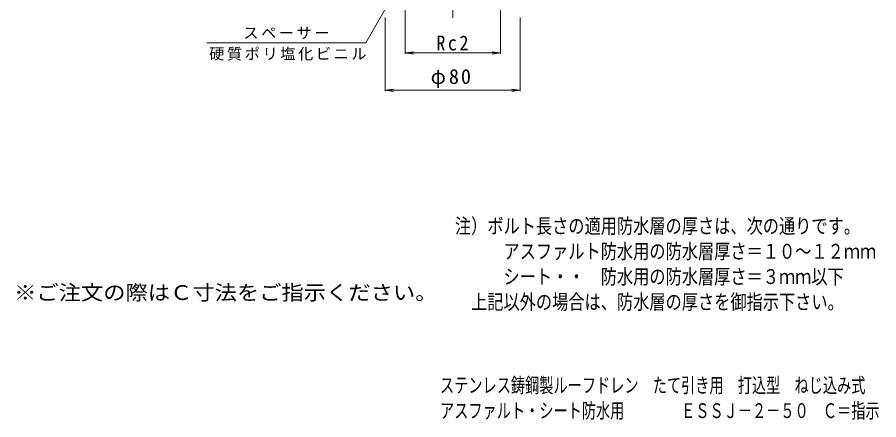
# Model space of a CAD drawing. Units: millimetres, scale not verified. Extents: x -286 to 225, y -346 to 327.
# Drawn here: x -286 to 225, y -346 to -108 of the extents above; entities that cross this region are included whole.
import ezdxf
from ezdxf.enums import TextEntityAlignment as Align

# ---------------------------------------------------------------- set-up
doc = ezdxf.new("R2010")
doc.units = ezdxf.units.MM
doc.header["$LTSCALE"] = 3
doc.linetypes.add('CHAIN1', pattern=[8, 5, -1, 1, -1])
for name, color, linetype, lineweight in [('0-0_通り芯', 3, 'Continuous', 9), ('0-4_その他', 7, 'Continuous', 9), ('0-5_寸法', 7, 'Continuous', 9)]:
    doc.layers.add(name, color=color, linetype=linetype, lineweight=lineweight)
doc.layers.add('F-4_F-4ﾚｲﾔ', color=2, linetype='Continuous')
doc.layers.add('F-5_F-5ﾚｲﾔ', color=6, linetype='Continuous')
doc.styles.add('ＭＳ ゴシック', font='')
doc.styles.get('ＭＳ ゴシック').set_extended_font_data('MS Gothic')

msp = doc.modelspace()

# ---------------------------------------------------------------- linework, layer by layer
at = {"layer": '0-0_通り芯', "linetype": 'CHAIN1'}
msp.add_line((-27.568, 50.033), (-27.568, -107.808), dxfattribs=at)
at = {"layer": '0-4_その他'}
for p, q in [((-55.85, -86.216), (-55.85, -129.281)), ((0.714, -86.216), (0.714, -129.281)), ((-67.568, -107.694), (-67.568, -151.416)), ((12.432, -107.694), (12.432, -151.416)), ((-55.85, -128.681), (-50.892, -128.029)), ((-55.85, -128.681), (0.714, -128.681)), ((-55.85, -128.681), (-50.892, -129.334)), ((0.714, -128.681), (-4.243, -128.029)), ((0.714, -128.681), (-4.243, -129.334)), ((-67.568, -150.816), (-62.611, -150.163)), ((-67.568, -150.816), (12.432, -150.816)), ((-67.568, -150.816), (-62.611, -151.468)), ((12.432, -150.816), (7.475, -150.163)), ((12.432, -150.816), (7.475, -151.468))]:
    msp.add_line(p, q, dxfattribs=at)
at = {"layer": '0-5_寸法'}
for p, q in [((-67.568, -102.694), (-79.115, -122.694)), ((-79.115, -122.694), (-173.222, -122.694))]:
    msp.add_line(p, q, dxfattribs=at)

# ---------------------------------------------------------------- texts
at = {"layer": '0-4_その他', "color": 2, "char_height": 8.798, "attachment_point": 7, "style": 'ＭＳ ゴシック'}
for s, insert in [('\\T1.27;\\W0.9;Rc2', (-37.318, -127.312)), ('\\T1.19;φ80', (-40.693, -149.447))]:
    msp.add_mtext(s, dxfattribs=dict(at, insert=insert))
at = {"layer": '0-5_寸法', "char_height": 6.598, "attachment_point": 7, "style": 'ＭＳ ゴシック'}
for s, insert in [('\\T1.17;スペーサー', (-151.668, -120.513)), ('\\T1.17;硬質ポリ塩化ビニル', (-171.886, -133.222))]:
    msp.add_mtext(s, dxfattribs=dict(at, insert=insert))
at = {"layer": 'F-4_F-4ﾚｲﾔ', "style": 'ＭＳ ゴシック', "width": 0.7}
for s, p in [('ステンレス鋳鋼製ルーフドレン\u3000たて引き用\u3000打込型\u3000ねじ込み式', (-35.119, -332.737)), ('アスファルト・シート防水用\u3000\u3000\u3000\u3000ＥＳＳＪ－２－５０\u3000Ｃ＝指示', (-35.119, -347.779))]:
    msp.add_text(s, height=8.798, dxfattribs=at).set_placement(p, align=Align.BOTTOM_LEFT)
at = {"layer": 'F-5_F-5ﾚｲﾔ', "style": 'ＭＳ ゴシック', "width": 0.8}
for s, p in [('注）ボルト長さの適用防水層の厚さは、次の通りです。', (-26.318, -238.314)), ('\u3000\u3000\u3000アスファルト防水用の防水層厚さ＝１０～１２ｍｍ', (-26.318, -253.314)), ('シート・・', (2.482, -268.314)), ('防水用の防水層厚さ＝３ｍｍ以下', (60.082, -268.314)), ('\u3000上記以外の場合は、防水層の厚さを御指示下さい。', (-26.318, -283.314))]:
    msp.add_text(s, height=8.798, dxfattribs=at).set_placement(p, align=Align.BOTTOM_LEFT)
at = {"layer": 'F-5_F-5ﾚｲﾔ', "color": 2, "style": 'ＭＳ ゴシック', "width": 1.1}
msp.add_text('※ご注文の際はＣ寸法をご指示ください。', height=8.798, dxfattribs=at).set_placement((-287.435, -277.78), align=Align.BOTTOM_LEFT)

doc.saveas('drawing.dxf')
